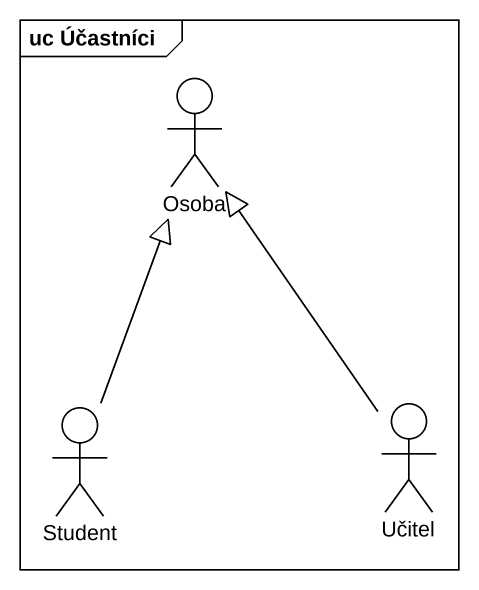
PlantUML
@startuml
mainframe uc Účastníci
actor Osoba
actor Student
actor Učitel
Student -up-|> Osoba
Učitel -up-|> Osoba
@enduml
